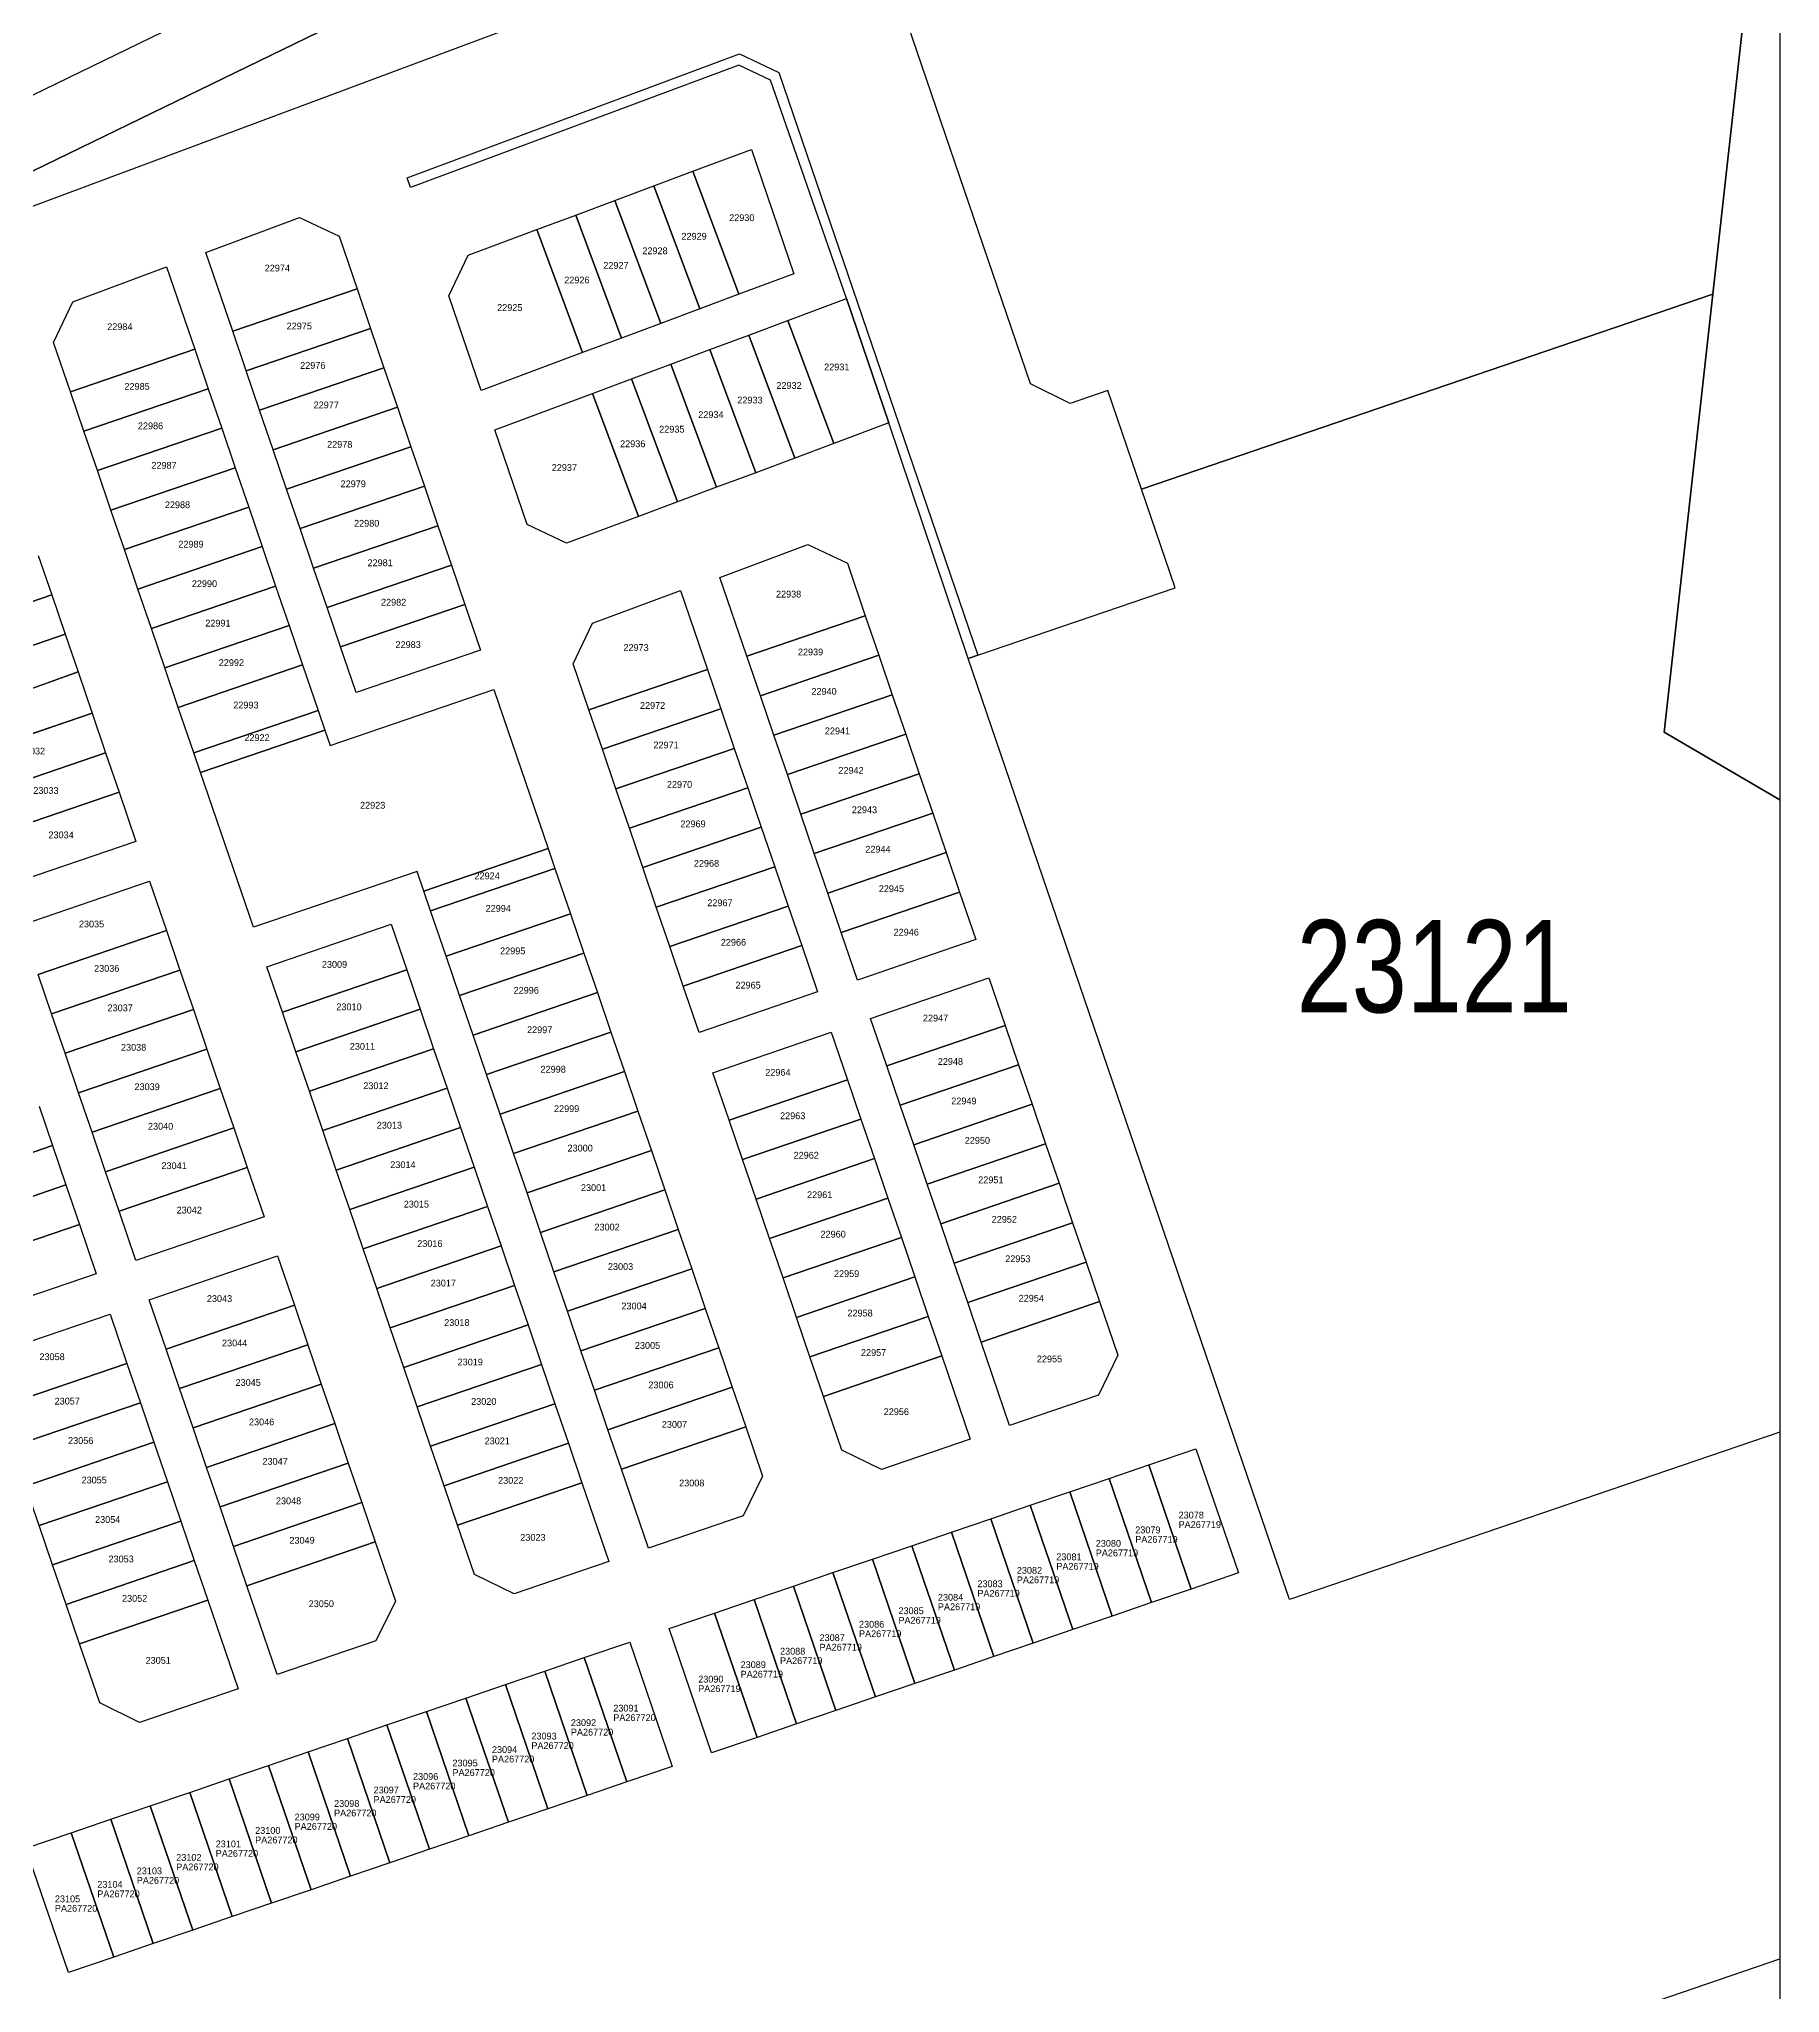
# Model space of a CAD drawing. Header units: metres. Extents: x -750 to 1235, y -4011 to -2636.
# Drawn here: x -424.1 to -377.1, y -2740.1 to -2687.3 of the extents above; entities that cross this region are included whole.
import ezdxf

# ---------------------------------------------------------------- set-up
doc = ezdxf.new("R2010")
doc.units = ezdxf.units.M
doc.header["$MEASUREMENT"] = 0
for name, color, linetype in [('EDIT2', 7, 'CONTINUOUS'), ('LOTS', 8, 'CONTINUOUS'), ('NO_LOT', 7, 'CONTINUOUS')]:
    doc.layers.add(name, color=color, linetype=linetype)
doc.styles.add('MtXpl_MS_Shell_Dlg_2', font='')
doc.styles.get('MtXpl_MS_Shell_Dlg_2').set_extended_font_data('MS Shell Dlg 2')

msp = doc.modelspace()

# ---------------------------------------------------------------- linework, layer by layer
at = {"layer": 'EDIT2', "color": 7}
msp.add_line((-377.07, -2635.626), (-377.07, -2932.834), dxfattribs=at)
at = {"layer": 'LOTS', "color": 7}
for p, q in [((-433.028, -2693.024), (-400.21, -2677.058)), ((-378.882, -2694.173), (-377.07, -2677.907)), ((-377.07, -2677.907), (-378.882, -2694.173)), ((-399.565, -2678.802), (-432.686, -2694.915)), ((-432.686, -2694.915), (-399.565, -2678.802)), ((-395.405, -2681.006), (-432.686, -2694.915)), ((-397.335, -2696.602), (-400.657, -2686.878)), ((-414.194, -2691.027), (-405.209, -2687.674)), ((-405.222, -2687.98), (-414.103, -2691.294)), ((-404.372, -2688.383), (-405.222, -2687.98)), ((-405.209, -2687.674), (-404.143, -2688.179)), ((-404.143, -2688.179), (-398.76, -2703.941)), ((-402.313, -2694.296), (-404.372, -2688.383)), ((-406.467, -2690.852), (-404.882, -2690.261)), ((-404.882, -2690.261), (-403.734, -2693.623)), ((-414.103, -2691.294), (-414.194, -2691.027)), ((-408.58, -2691.64), (-407.524, -2691.246)), ((-407.524, -2691.246), (-406.467, -2690.852)), ((-407.524, -2691.246), (-406.282, -2694.574)), ((-406.282, -2694.574), (-407.524, -2691.246)), ((-406.467, -2690.852), (-405.225, -2694.179)), ((-405.225, -2694.179), (-406.467, -2690.852)), ((-409.637, -2692.035), (-408.58, -2691.64)), ((-408.58, -2691.64), (-407.339, -2694.968)), ((-407.339, -2694.968), (-408.58, -2691.64)), ((-419.643, -2693.045), (-417.104, -2692.101)), ((-417.104, -2692.101), (-416.038, -2692.606)), ((-410.691, -2692.427), (-409.637, -2692.035)), ((-409.637, -2692.035), (-408.395, -2695.362)), ((-408.395, -2695.362), (-409.637, -2692.035)), ((-416.038, -2692.606), (-415.551, -2694.034)), ((-412.546, -2693.12), (-410.691, -2692.427)), ((-410.691, -2692.427), (-409.452, -2695.756)), ((-409.452, -2695.756), (-410.691, -2692.427)), ((-423.238, -2694.384), (-420.7, -2693.437)), ((-420.7, -2693.437), (-419.939, -2695.666)), ((-418.913, -2695.18), (-419.643, -2693.045)), ((-413.065, -2694.217), (-412.546, -2693.12)), ((-403.734, -2693.623), (-405.225, -2694.179)), ((-423.757, -2695.48), (-423.238, -2694.384)), ((-415.551, -2694.034), (-418.913, -2695.18)), ((-418.913, -2695.18), (-415.551, -2694.034)), ((-415.551, -2694.034), (-415.186, -2695.101)), ((-412.19, -2696.778), (-413.065, -2694.217)), ((-405.225, -2694.179), (-406.282, -2694.574)), ((-403.898, -2694.888), (-402.313, -2694.296)), ((-401.165, -2697.659), (-402.313, -2694.296)), ((-402.313, -2694.296), (-401.165, -2697.659)), ((-378.882, -2694.173), (-394.335, -2699.451)), ((-394.335, -2699.451), (-378.882, -2694.173)), ((-380.201, -2706.022), (-378.882, -2694.173)), ((-378.882, -2694.173), (-380.201, -2706.022)), ((-407.339, -2694.968), (-408.395, -2695.362)), ((-406.282, -2694.574), (-407.339, -2694.968)), ((-404.955, -2695.282), (-403.898, -2694.888)), ((-402.657, -2698.216), (-403.898, -2694.888)), ((-403.898, -2694.888), (-402.657, -2698.216)), ((-423.302, -2696.813), (-423.757, -2695.48)), ((-418.549, -2696.247), (-418.913, -2695.18)), ((-415.186, -2695.101), (-418.549, -2696.247)), ((-418.549, -2696.247), (-415.186, -2695.101)), ((-415.186, -2695.101), (-414.822, -2696.168)), ((-408.395, -2695.362), (-409.452, -2695.756)), ((-406.012, -2695.676), (-404.955, -2695.282)), ((-403.713, -2698.61), (-404.955, -2695.282)), ((-404.955, -2695.282), (-403.713, -2698.61)), ((-419.939, -2695.666), (-423.302, -2696.813)), ((-423.302, -2696.813), (-419.939, -2695.666)), ((-419.939, -2695.666), (-419.575, -2696.733)), ((-409.452, -2695.756), (-412.19, -2696.778)), ((-408.125, -2696.465), (-407.068, -2696.071)), ((-407.068, -2696.071), (-406.012, -2695.676)), ((-405.826, -2699.399), (-407.068, -2696.071)), ((-407.068, -2696.071), (-405.826, -2699.399)), ((-404.77, -2699.005), (-406.012, -2695.676)), ((-406.012, -2695.676), (-404.77, -2699.005)), ((-418.185, -2697.314), (-418.549, -2696.247)), ((-414.822, -2696.168), (-418.185, -2697.314)), ((-418.185, -2697.314), (-414.822, -2696.168)), ((-414.822, -2696.168), (-414.457, -2697.235)), ((-409.181, -2696.859), (-408.125, -2696.465)), ((-406.883, -2699.793), (-408.125, -2696.465)), ((-408.125, -2696.465), (-406.883, -2699.793)), ((-396.262, -2697.129), (-397.335, -2696.602)), ((-422.937, -2697.881), (-423.302, -2696.813)), ((-419.575, -2696.733), (-422.937, -2697.881)), ((-422.937, -2697.881), (-419.575, -2696.733)), ((-419.575, -2696.733), (-419.21, -2697.801)), ((-411.826, -2697.846), (-409.181, -2696.859)), ((-407.94, -2700.186), (-409.181, -2696.859)), ((-409.181, -2696.859), (-407.94, -2700.186)), ((-395.246, -2696.783), (-396.262, -2697.129)), ((-394.335, -2699.451), (-395.246, -2696.783)), ((-417.82, -2698.382), (-418.185, -2697.314)), ((-414.457, -2697.235), (-417.82, -2698.382)), ((-417.82, -2698.382), (-414.457, -2697.235)), ((-414.457, -2697.235), (-414.092, -2698.303)), ((-401.165, -2697.659), (-402.657, -2698.216)), ((-399.027, -2704.033), (-401.165, -2697.659)), ((-422.572, -2698.949), (-422.937, -2697.881)), ((-419.21, -2697.801), (-422.572, -2698.949)), ((-422.572, -2698.949), (-419.21, -2697.801)), ((-419.21, -2697.801), (-418.845, -2698.868)), ((-410.951, -2700.408), (-411.826, -2697.846)), ((-402.657, -2698.216), (-403.713, -2698.61)), ((-417.456, -2699.449), (-417.82, -2698.382)), ((-414.092, -2698.303), (-417.456, -2699.449)), ((-417.456, -2699.449), (-414.092, -2698.303)), ((-414.092, -2698.303), (-413.728, -2699.37)), ((-403.713, -2698.61), (-404.77, -2699.005)), ((-422.208, -2700.016), (-422.572, -2698.949)), ((-418.845, -2698.868), (-422.208, -2700.016)), ((-422.208, -2700.016), (-418.845, -2698.868)), ((-418.845, -2698.868), (-418.481, -2699.935)), ((-404.77, -2699.005), (-405.826, -2699.399)), ((-417.091, -2700.516), (-417.456, -2699.449)), ((-413.728, -2699.37), (-417.091, -2700.516)), ((-417.091, -2700.516), (-413.728, -2699.37)), ((-413.728, -2699.37), (-413.364, -2700.437)), ((-406.883, -2699.793), (-407.94, -2700.186)), ((-405.826, -2699.399), (-406.883, -2699.793)), ((-393.424, -2702.119), (-394.335, -2699.451)), ((-421.843, -2701.083), (-422.208, -2700.016)), ((-418.481, -2699.935), (-421.843, -2701.083)), ((-421.843, -2701.083), (-418.481, -2699.935)), ((-418.481, -2699.935), (-418.117, -2701.002)), ((-407.94, -2700.186), (-409.885, -2700.914)), ((-416.726, -2701.583), (-417.091, -2700.516)), ((-413.364, -2700.437), (-416.726, -2701.583)), ((-416.726, -2701.583), (-413.364, -2700.437)), ((-413.364, -2700.437), (-412.999, -2701.504)), ((-409.885, -2700.914), (-410.951, -2700.408)), ((-424.173, -2701.241), (-423.808, -2702.308)), ((-421.479, -2702.15), (-421.843, -2701.083)), ((-418.117, -2701.002), (-421.479, -2702.15)), ((-421.479, -2702.15), (-418.117, -2701.002)), ((-418.117, -2701.002), (-417.752, -2702.07)), ((-405.736, -2701.835), (-403.357, -2700.947)), ((-403.357, -2700.947), (-402.291, -2701.452)), ((-416.362, -2702.651), (-416.726, -2701.583)), ((-412.999, -2701.504), (-416.362, -2702.651)), ((-416.362, -2702.651), (-412.999, -2701.504)), ((-412.999, -2701.504), (-412.635, -2702.572)), ((-405.007, -2703.97), (-405.736, -2701.835)), ((-402.291, -2701.452), (-401.805, -2702.876)), ((-423.808, -2702.308), (-427.276, -2703.493)), ((-427.276, -2703.493), (-423.808, -2702.308)), ((-423.808, -2702.308), (-423.444, -2703.375)), ((-421.114, -2703.217), (-421.479, -2702.15)), ((-417.752, -2702.07), (-421.114, -2703.217)), ((-421.114, -2703.217), (-417.752, -2702.07)), ((-417.752, -2702.07), (-417.388, -2703.137)), ((-409.185, -2703.078), (-406.807, -2702.19)), ((-406.807, -2702.19), (-406.077, -2704.325)), ((-398.76, -2703.941), (-393.424, -2702.119)), ((-415.998, -2703.718), (-416.362, -2702.651)), ((-412.635, -2702.572), (-415.998, -2703.718)), ((-415.998, -2703.718), (-412.635, -2702.572)), ((-412.635, -2702.572), (-412.215, -2703.8)), ((-401.805, -2702.876), (-405.007, -2703.97)), ((-405.007, -2703.97), (-401.805, -2702.876)), ((-401.805, -2702.876), (-401.441, -2703.943)), ((-423.444, -2703.375), (-426.912, -2704.56)), ((-426.912, -2704.56), (-423.444, -2703.375)), ((-423.444, -2703.375), (-423.092, -2704.388)), ((-420.749, -2704.285), (-421.114, -2703.217)), ((-417.388, -2703.137), (-420.749, -2704.285)), ((-420.749, -2704.285), (-417.388, -2703.137)), ((-417.388, -2703.137), (-417.023, -2704.204)), ((-409.704, -2704.173), (-409.185, -2703.078)), ((-415.578, -2704.946), (-415.998, -2703.718)), ((-412.215, -2703.8), (-415.578, -2704.946)), ((-404.642, -2705.037), (-405.007, -2703.97)), ((-401.441, -2703.943), (-404.642, -2705.037)), ((-404.642, -2705.037), (-401.441, -2703.943)), ((-401.441, -2703.943), (-401.076, -2705.011)), ((-398.76, -2703.941), (-399.027, -2704.033)), ((-399.027, -2704.033), (-398.76, -2703.941)), ((-390.334, -2729.484), (-399.027, -2704.033)), ((-423.092, -2704.388), (-426.547, -2705.627)), ((-426.547, -2705.627), (-423.092, -2704.388)), ((-423.092, -2704.388), (-422.714, -2705.51)), ((-420.385, -2705.353), (-420.749, -2704.285)), ((-417.023, -2704.204), (-420.385, -2705.353)), ((-420.385, -2705.353), (-417.023, -2704.204)), ((-417.023, -2704.204), (-416.604, -2705.432)), ((-409.279, -2705.417), (-409.704, -2704.173)), ((-409.279, -2705.417), (-406.077, -2704.325)), ((-406.077, -2704.325), (-409.279, -2705.417)), ((-406.077, -2704.325), (-405.713, -2705.392)), ((-416.281, -2706.378), (-411.851, -2704.865)), ((-411.851, -2704.865), (-410.381, -2709.171)), ((-404.278, -2706.104), (-404.642, -2705.037)), ((-401.076, -2705.011), (-404.278, -2706.104)), ((-404.278, -2706.104), (-401.076, -2705.011)), ((-401.076, -2705.011), (-400.712, -2706.078)), ((-422.714, -2705.51), (-426.183, -2706.695)), ((-426.183, -2706.695), (-422.714, -2705.51)), ((-422.714, -2705.51), (-422.35, -2706.577)), ((-419.965, -2706.581), (-420.385, -2705.353)), ((-419.965, -2706.581), (-416.604, -2705.432)), ((-416.604, -2705.432), (-419.965, -2706.581)), ((-416.604, -2705.432), (-416.421, -2705.966)), ((-408.915, -2706.485), (-409.279, -2705.417)), ((-408.915, -2706.485), (-405.713, -2705.392)), ((-405.713, -2705.392), (-408.915, -2706.485)), ((-405.713, -2705.392), (-405.348, -2706.459)), ((-416.421, -2705.966), (-419.783, -2707.114)), ((-419.783, -2707.114), (-416.421, -2705.966)), ((-416.421, -2705.966), (-416.281, -2706.378)), ((-403.913, -2707.171), (-404.278, -2706.104)), ((-400.712, -2706.078), (-403.913, -2707.171)), ((-403.913, -2707.171), (-400.712, -2706.078)), ((-400.712, -2706.078), (-400.347, -2707.145)), ((-377.07, -2707.852), (-380.201, -2706.022)), ((-380.201, -2706.022), (-377.07, -2707.852)), ((-422.35, -2706.577), (-425.819, -2707.762)), ((-425.819, -2707.762), (-422.35, -2706.577)), ((-422.35, -2706.577), (-421.985, -2707.645)), ((-419.783, -2707.114), (-419.965, -2706.581)), ((-408.55, -2707.552), (-408.915, -2706.485)), ((-408.55, -2707.552), (-405.348, -2706.459)), ((-405.348, -2706.459), (-408.55, -2707.552)), ((-405.348, -2706.459), (-404.984, -2707.526)), ((-418.354, -2711.3), (-419.783, -2707.114)), ((-403.549, -2708.239), (-403.913, -2707.171)), ((-400.347, -2707.145), (-403.549, -2708.239)), ((-403.549, -2708.239), (-400.347, -2707.145)), ((-400.347, -2707.145), (-399.983, -2708.212)), ((-421.985, -2707.645), (-425.454, -2708.829)), ((-425.454, -2708.829), (-421.985, -2707.645)), ((-421.985, -2707.645), (-421.53, -2708.979)), ((-408.186, -2708.619), (-408.55, -2707.552)), ((-408.186, -2708.619), (-404.984, -2707.526)), ((-404.984, -2707.526), (-408.186, -2708.619)), ((-404.984, -2707.526), (-404.62, -2708.594)), ((-403.184, -2709.306), (-403.549, -2708.239)), ((-399.983, -2708.212), (-403.184, -2709.306)), ((-403.184, -2709.306), (-399.983, -2708.212)), ((-399.983, -2708.212), (-399.618, -2709.28)), ((-407.821, -2709.686), (-408.186, -2708.619)), ((-407.821, -2709.686), (-404.62, -2708.594)), ((-404.62, -2708.594), (-407.821, -2709.686)), ((-404.62, -2708.594), (-404.255, -2709.661)), ((-421.53, -2708.979), (-424.998, -2710.163)), ((-410.381, -2709.171), (-413.743, -2710.319)), ((-413.743, -2710.319), (-410.381, -2709.171)), ((-410.381, -2709.171), (-410.198, -2709.705)), ((-402.82, -2710.373), (-403.184, -2709.306)), ((-399.618, -2709.28), (-402.82, -2710.373)), ((-402.82, -2710.373), (-399.618, -2709.28)), ((-399.618, -2709.28), (-399.254, -2710.347)), ((-413.924, -2709.787), (-418.354, -2711.3)), ((-413.743, -2710.319), (-413.924, -2709.787)), ((-410.198, -2709.705), (-413.56, -2710.853)), ((-413.56, -2710.853), (-410.198, -2709.705)), ((-410.198, -2709.705), (-409.779, -2710.933)), ((-407.457, -2710.754), (-407.821, -2709.686)), ((-407.457, -2710.754), (-404.255, -2709.661)), ((-404.255, -2709.661), (-407.457, -2710.754)), ((-404.255, -2709.661), (-403.89, -2710.728)), ((-424.631, -2711.24), (-421.162, -2710.055)), ((-421.162, -2710.055), (-420.707, -2711.389)), ((-413.56, -2710.853), (-413.743, -2710.319)), ((-402.456, -2711.44), (-402.82, -2710.373)), ((-399.254, -2710.347), (-402.456, -2711.44)), ((-402.456, -2711.44), (-399.254, -2710.347)), ((-399.254, -2710.347), (-398.815, -2711.63)), ((-413.141, -2712.081), (-413.56, -2710.853)), ((-407.092, -2711.821), (-407.457, -2710.754)), ((-407.092, -2711.821), (-403.89, -2710.728)), ((-403.89, -2710.728), (-407.092, -2711.821)), ((-403.89, -2710.728), (-403.526, -2711.795)), ((-420.707, -2711.389), (-424.175, -2712.574)), ((-424.175, -2712.574), (-420.707, -2711.389)), ((-420.707, -2711.389), (-420.342, -2712.456)), ((-417.989, -2712.367), (-414.627, -2711.219)), ((-414.627, -2711.219), (-414.208, -2712.447)), ((-409.779, -2710.933), (-413.141, -2712.081)), ((-413.141, -2712.081), (-409.779, -2710.933)), ((-409.779, -2710.933), (-409.415, -2712)), ((-402.018, -2712.725), (-402.456, -2711.44)), ((-406.728, -2712.888), (-407.092, -2711.821)), ((-406.728, -2712.888), (-403.526, -2711.795)), ((-403.526, -2711.795), (-406.728, -2712.888)), ((-403.526, -2711.795), (-403.098, -2713.048)), ((-398.815, -2711.63), (-402.018, -2712.725)), ((-420.342, -2712.456), (-423.811, -2713.641)), ((-423.811, -2713.641), (-420.342, -2712.456)), ((-420.342, -2712.456), (-419.978, -2713.524)), ((-417.57, -2713.595), (-417.989, -2712.367)), ((-414.208, -2712.447), (-417.57, -2713.595)), ((-417.57, -2713.595), (-414.208, -2712.447)), ((-414.208, -2712.447), (-413.843, -2713.515)), ((-412.777, -2713.148), (-413.141, -2712.081)), ((-409.415, -2712), (-412.777, -2713.148)), ((-412.777, -2713.148), (-409.415, -2712)), ((-409.415, -2712), (-409.05, -2713.067)), ((-423.811, -2713.641), (-424.175, -2712.574)), ((-406.3, -2714.141), (-406.728, -2712.888)), ((-401.662, -2713.763), (-398.461, -2712.669)), ((-398.461, -2712.669), (-398.022, -2713.952)), ((-419.978, -2713.524), (-423.446, -2714.708)), ((-423.446, -2714.708), (-419.978, -2713.524)), ((-419.978, -2713.524), (-419.613, -2714.591)), ((-413.843, -2713.515), (-417.205, -2714.663)), ((-417.205, -2714.663), (-413.843, -2713.515)), ((-413.843, -2713.515), (-413.479, -2714.582)), ((-412.412, -2714.215), (-412.777, -2713.148)), ((-409.05, -2713.067), (-412.412, -2714.215)), ((-412.412, -2714.215), (-409.05, -2713.067)), ((-409.05, -2713.067), (-408.686, -2714.134)), ((-403.098, -2713.048), (-406.3, -2714.141)), ((-423.446, -2714.708), (-423.811, -2713.641)), ((-417.205, -2714.663), (-417.57, -2713.595)), ((-401.224, -2715.046), (-401.662, -2713.763)), ((-398.022, -2713.952), (-401.224, -2715.046)), ((-401.224, -2715.046), (-398.022, -2713.952)), ((-398.022, -2713.952), (-397.658, -2715.019)), ((-419.613, -2714.591), (-423.082, -2715.775)), ((-423.082, -2715.775), (-419.613, -2714.591)), ((-419.613, -2714.591), (-419.249, -2715.658)), ((-413.479, -2714.582), (-416.841, -2715.73)), ((-416.841, -2715.73), (-413.479, -2714.582)), ((-413.479, -2714.582), (-413.114, -2715.649)), ((-412.048, -2715.282), (-412.412, -2714.215)), ((-408.686, -2714.134), (-412.048, -2715.282)), ((-412.048, -2715.282), (-408.686, -2714.134)), ((-408.686, -2714.134), (-408.321, -2715.202)), ((-405.928, -2715.231), (-402.726, -2714.138)), ((-402.726, -2714.138), (-402.288, -2715.421)), ((-423.082, -2715.775), (-423.446, -2714.708)), ((-416.841, -2715.73), (-417.205, -2714.663)), ((-400.86, -2716.113), (-401.224, -2715.046)), ((-397.658, -2715.019), (-400.86, -2716.113)), ((-400.86, -2716.113), (-397.658, -2715.019)), ((-397.658, -2715.019), (-397.293, -2716.087)), ((-419.249, -2715.658), (-422.717, -2716.843)), ((-422.717, -2716.843), (-419.249, -2715.658)), ((-419.249, -2715.658), (-418.884, -2716.725)), ((-413.114, -2715.649), (-416.476, -2716.797)), ((-416.476, -2716.797), (-413.114, -2715.649)), ((-413.114, -2715.649), (-412.749, -2716.716)), ((-411.683, -2716.35), (-412.048, -2715.282)), ((-408.321, -2715.202), (-411.683, -2716.35)), ((-411.683, -2716.35), (-408.321, -2715.202)), ((-408.321, -2715.202), (-407.957, -2716.269)), ((-405.489, -2716.514), (-405.928, -2715.231)), ((-405.489, -2716.514), (-402.288, -2715.421)), ((-402.288, -2715.421), (-405.489, -2716.514)), ((-402.288, -2715.421), (-401.923, -2716.488)), ((-424.151, -2716.135), (-423.786, -2717.202)), ((-422.717, -2716.843), (-423.082, -2715.775)), ((-416.476, -2716.797), (-416.841, -2715.73)), ((-400.495, -2717.18), (-400.86, -2716.113)), ((-397.293, -2716.087), (-400.495, -2717.18)), ((-400.495, -2717.18), (-397.293, -2716.087)), ((-397.293, -2716.087), (-396.929, -2717.154)), ((-418.884, -2716.725), (-422.353, -2717.91)), ((-422.353, -2717.91), (-418.884, -2716.725)), ((-418.884, -2716.725), (-418.52, -2717.793)), ((-412.749, -2716.716), (-416.112, -2717.864)), ((-416.112, -2717.864), (-412.749, -2716.716)), ((-412.749, -2716.716), (-412.385, -2717.784)), ((-411.318, -2717.417), (-411.683, -2716.35)), ((-407.957, -2716.269), (-411.318, -2717.417)), ((-411.318, -2717.417), (-407.957, -2716.269)), ((-407.957, -2716.269), (-407.592, -2717.336)), ((-405.125, -2717.582), (-405.489, -2716.514)), ((-405.125, -2717.582), (-401.923, -2716.488)), ((-401.923, -2716.488), (-405.125, -2717.582)), ((-401.923, -2716.488), (-401.559, -2717.556)), ((-427.254, -2718.387), (-423.786, -2717.202)), ((-423.786, -2717.202), (-427.254, -2718.387)), ((-423.786, -2717.202), (-423.422, -2718.269)), ((-422.353, -2717.91), (-422.717, -2716.843)), ((-416.112, -2717.864), (-416.476, -2716.797)), ((-400.131, -2718.247), (-400.495, -2717.18)), ((-396.929, -2717.154), (-400.131, -2718.247)), ((-400.131, -2718.247), (-396.929, -2717.154)), ((-396.929, -2717.154), (-396.564, -2718.221)), ((-412.385, -2717.784), (-415.747, -2718.932)), ((-415.747, -2718.932), (-412.385, -2717.784)), ((-412.385, -2717.784), (-412.021, -2718.851)), ((-410.954, -2718.484), (-411.318, -2717.417)), ((-407.592, -2717.336), (-410.954, -2718.484)), ((-410.954, -2718.484), (-407.592, -2717.336)), ((-407.592, -2717.336), (-407.228, -2718.403)), ((-404.76, -2718.649), (-405.125, -2717.582)), ((-404.76, -2718.649), (-401.559, -2717.556)), ((-401.559, -2717.556), (-404.76, -2718.649)), ((-401.559, -2717.556), (-401.194, -2718.623)), ((-426.89, -2719.454), (-423.422, -2718.269)), ((-423.422, -2718.269), (-426.89, -2719.454)), ((-423.422, -2718.269), (-423.057, -2719.336)), ((-421.988, -2718.977), (-422.353, -2717.91)), ((-418.52, -2717.793), (-421.988, -2718.977)), ((-421.988, -2718.977), (-418.52, -2717.793)), ((-418.52, -2717.793), (-418.064, -2719.127)), ((-415.747, -2718.932), (-416.112, -2717.864)), ((-399.766, -2719.315), (-400.131, -2718.247)), ((-396.564, -2718.221), (-399.766, -2719.315)), ((-399.766, -2719.315), (-396.564, -2718.221)), ((-396.564, -2718.221), (-396.2, -2719.288)), ((-410.589, -2719.552), (-410.954, -2718.484)), ((-407.228, -2718.403), (-410.589, -2719.552)), ((-410.589, -2719.552), (-407.228, -2718.403)), ((-407.228, -2718.403), (-406.863, -2719.471)), ((-404.396, -2719.716), (-404.76, -2718.649)), ((-404.396, -2719.716), (-401.194, -2718.623)), ((-401.194, -2718.623), (-404.396, -2719.716)), ((-401.194, -2718.623), (-400.83, -2719.69)), ((-426.525, -2720.521), (-423.057, -2719.336)), ((-423.057, -2719.336), (-426.525, -2720.521)), ((-423.057, -2719.336), (-422.602, -2720.67)), ((-421.532, -2720.311), (-421.988, -2718.977)), ((-418.064, -2719.127), (-421.532, -2720.311)), ((-415.382, -2719.999), (-415.747, -2718.932)), ((-412.021, -2718.851), (-415.382, -2719.999)), ((-415.382, -2719.999), (-412.021, -2718.851)), ((-412.021, -2718.851), (-411.656, -2719.918)), ((-399.402, -2720.382), (-399.766, -2719.315)), ((-396.2, -2719.288), (-399.402, -2720.382)), ((-399.402, -2720.382), (-396.2, -2719.288)), ((-396.2, -2719.288), (-395.835, -2720.356)), ((-410.225, -2720.619), (-410.589, -2719.552)), ((-406.863, -2719.471), (-410.225, -2720.619)), ((-410.225, -2720.619), (-406.863, -2719.471)), ((-406.863, -2719.471), (-406.499, -2720.538)), ((-404.031, -2720.783), (-404.396, -2719.716)), ((-404.031, -2720.783), (-400.83, -2719.69)), ((-400.83, -2719.69), (-404.031, -2720.783)), ((-400.83, -2719.69), (-400.465, -2720.757)), ((-421.17, -2721.372), (-417.702, -2720.187)), ((-417.702, -2720.187), (-417.246, -2721.521)), ((-415.018, -2721.066), (-415.382, -2719.999)), ((-411.656, -2719.918), (-415.018, -2721.066)), ((-415.018, -2721.066), (-411.656, -2719.918)), ((-411.656, -2719.918), (-411.292, -2720.985)), ((-399.037, -2721.449), (-399.402, -2720.382)), ((-395.835, -2720.356), (-399.037, -2721.449)), ((-399.037, -2721.449), (-395.835, -2720.356)), ((-395.835, -2720.356), (-395.471, -2721.423)), ((-422.602, -2720.67), (-426.07, -2721.855)), ((-409.861, -2721.686), (-410.225, -2720.619)), ((-406.499, -2720.538), (-409.861, -2721.686)), ((-409.861, -2721.686), (-406.499, -2720.538)), ((-406.499, -2720.538), (-406.134, -2721.605)), ((-403.667, -2721.851), (-404.031, -2720.783)), ((-403.667, -2721.851), (-400.465, -2720.757)), ((-400.465, -2720.757), (-403.667, -2721.851)), ((-400.465, -2720.757), (-400.101, -2721.824)), ((-420.715, -2722.706), (-421.17, -2721.372)), ((-414.653, -2722.133), (-415.018, -2721.066)), ((-411.292, -2720.985), (-414.653, -2722.133)), ((-414.653, -2722.133), (-411.292, -2720.985)), ((-411.292, -2720.985), (-410.927, -2722.053)), ((-398.673, -2722.516), (-399.037, -2721.449)), ((-395.471, -2721.423), (-398.673, -2722.516)), ((-398.673, -2722.516), (-395.471, -2721.423)), ((-395.471, -2721.423), (-394.974, -2722.876)), ((-425.698, -2722.943), (-422.23, -2721.759)), ((-422.23, -2721.759), (-421.774, -2723.093)), ((-417.246, -2721.521), (-420.715, -2722.706)), ((-420.715, -2722.706), (-417.246, -2721.521)), ((-417.246, -2721.521), (-416.882, -2722.588)), ((-409.496, -2722.753), (-409.861, -2721.686)), ((-406.134, -2721.605), (-409.496, -2722.753)), ((-409.496, -2722.753), (-406.134, -2721.605)), ((-406.134, -2721.605), (-405.77, -2722.672)), ((-403.302, -2722.918), (-403.667, -2721.851)), ((-403.302, -2722.918), (-400.101, -2721.824)), ((-400.101, -2721.824), (-403.302, -2722.918)), ((-400.101, -2721.824), (-399.736, -2722.892)), ((-414.289, -2723.201), (-414.653, -2722.133)), ((-410.927, -2722.053), (-414.289, -2723.201)), ((-414.289, -2723.201), (-410.927, -2722.053)), ((-410.927, -2722.053), (-410.562, -2723.12)), ((-397.903, -2724.77), (-398.673, -2722.516)), ((-420.35, -2723.773), (-420.715, -2722.706)), ((-416.882, -2722.588), (-420.35, -2723.773)), ((-420.35, -2723.773), (-416.882, -2722.588)), ((-416.882, -2722.588), (-416.517, -2723.655)), ((-409.131, -2723.821), (-409.496, -2722.753)), ((-405.77, -2722.672), (-409.131, -2723.821)), ((-409.131, -2723.821), (-405.77, -2722.672)), ((-405.77, -2722.672), (-405.405, -2723.74)), ((-402.938, -2723.985), (-403.302, -2722.918)), ((-402.938, -2723.985), (-399.736, -2722.892)), ((-399.736, -2722.892), (-402.938, -2723.985)), ((-399.736, -2722.892), (-398.966, -2725.146)), ((-394.974, -2722.876), (-395.501, -2723.95)), ((-425.243, -2724.277), (-421.774, -2723.093)), ((-421.774, -2723.093), (-425.243, -2724.277)), ((-421.774, -2723.093), (-421.41, -2724.16)), ((-413.924, -2724.268), (-414.289, -2723.201)), ((-410.562, -2723.12), (-413.924, -2724.268)), ((-413.924, -2724.268), (-410.562, -2723.12)), ((-410.562, -2723.12), (-410.198, -2724.187)), ((-419.986, -2724.84), (-420.35, -2723.773)), ((-416.517, -2723.655), (-419.986, -2724.84)), ((-419.986, -2724.84), (-416.517, -2723.655)), ((-416.517, -2723.655), (-416.153, -2724.723)), ((-408.767, -2724.888), (-409.131, -2723.821)), ((-405.405, -2723.74), (-408.767, -2724.888)), ((-408.767, -2724.888), (-405.405, -2723.74)), ((-405.405, -2723.74), (-405.04, -2724.807)), ((-402.441, -2725.439), (-402.938, -2723.985)), ((-395.501, -2723.95), (-397.903, -2724.77)), ((-424.878, -2725.344), (-421.41, -2724.16)), ((-421.41, -2724.16), (-424.878, -2725.344)), ((-421.41, -2724.16), (-421.045, -2725.227)), ((-413.56, -2725.335), (-413.924, -2724.268)), ((-410.198, -2724.187), (-413.56, -2725.335)), ((-413.56, -2725.335), (-410.198, -2724.187)), ((-410.198, -2724.187), (-409.833, -2725.254)), ((-419.621, -2725.907), (-419.986, -2724.84)), ((-416.153, -2724.723), (-419.621, -2725.907)), ((-419.621, -2725.907), (-416.153, -2724.723)), ((-416.153, -2724.723), (-415.788, -2725.79)), ((-408.402, -2725.955), (-408.767, -2724.888)), ((-405.04, -2724.807), (-408.402, -2725.955)), ((-408.402, -2725.955), (-405.04, -2724.807)), ((-405.04, -2724.807), (-404.585, -2726.141)), ((-398.966, -2725.146), (-401.368, -2725.966)), ((-377.07, -2724.953), (-390.334, -2729.484)), ((-424.514, -2726.412), (-421.045, -2725.227)), ((-421.045, -2725.227), (-424.514, -2726.412)), ((-421.045, -2725.227), (-420.681, -2726.294)), ((-413.195, -2726.402), (-413.56, -2725.335)), ((-409.833, -2725.254), (-413.195, -2726.402)), ((-413.195, -2726.402), (-409.833, -2725.254)), ((-409.833, -2725.254), (-409.469, -2726.322)), ((-401.368, -2725.966), (-402.441, -2725.439)), ((-394.142, -2725.838), (-392.863, -2725.402)), ((-392.863, -2725.402), (-391.715, -2728.763)), ((-419.257, -2726.975), (-419.621, -2725.907)), ((-415.788, -2725.79), (-419.257, -2726.975)), ((-419.257, -2726.975), (-415.788, -2725.79)), ((-415.788, -2725.79), (-415.423, -2726.857)), ((-407.673, -2728.09), (-408.402, -2725.955)), ((-404.585, -2726.141), (-405.112, -2727.215)), ((-396.277, -2726.567), (-395.209, -2726.203)), ((-395.209, -2726.203), (-394.142, -2725.838)), ((-394.061, -2729.564), (-395.209, -2726.203)), ((-395.209, -2726.203), (-394.061, -2729.564)), ((-392.994, -2729.2), (-394.142, -2725.838)), ((-394.142, -2725.838), (-392.994, -2729.2)), ((-424.149, -2727.479), (-424.514, -2726.412)), ((-424.149, -2727.479), (-420.681, -2726.294)), ((-420.681, -2726.294), (-424.149, -2727.479)), ((-420.681, -2726.294), (-420.316, -2727.362)), ((-412.831, -2727.47), (-413.195, -2726.402)), ((-409.469, -2726.322), (-412.831, -2727.47)), ((-412.831, -2727.47), (-409.469, -2726.322)), ((-409.469, -2726.322), (-408.74, -2728.456)), ((-397.344, -2726.932), (-396.277, -2726.567)), ((-395.128, -2729.929), (-396.277, -2726.567)), ((-396.277, -2726.567), (-395.128, -2729.929)), ((-418.892, -2728.042), (-419.257, -2726.975)), ((-415.423, -2726.857), (-418.892, -2728.042)), ((-418.892, -2728.042), (-415.423, -2726.857)), ((-415.423, -2726.857), (-415.059, -2727.924)), ((-405.112, -2727.215), (-407.673, -2728.09)), ((-399.478, -2727.661), (-398.411, -2727.296)), ((-398.411, -2727.296), (-397.344, -2726.932)), ((-397.263, -2730.658), (-398.411, -2727.296)), ((-398.411, -2727.296), (-397.263, -2730.658)), ((-396.196, -2730.293), (-397.344, -2726.932)), ((-397.344, -2726.932), (-396.196, -2730.293)), ((-423.785, -2728.546), (-424.149, -2727.479)), ((-423.785, -2728.546), (-420.316, -2727.362)), ((-420.316, -2727.362), (-423.785, -2728.546)), ((-420.316, -2727.362), (-419.952, -2728.429)), ((-412.375, -2728.804), (-412.831, -2727.47)), ((-400.545, -2728.025), (-399.478, -2727.661)), ((-398.33, -2731.022), (-399.478, -2727.661)), ((-399.478, -2727.661), (-398.33, -2731.022)), ((-418.528, -2729.109), (-418.892, -2728.042)), ((-415.059, -2727.924), (-418.528, -2729.109)), ((-418.528, -2729.109), (-415.059, -2727.924)), ((-415.059, -2727.924), (-414.51, -2729.527)), ((-401.613, -2728.39), (-400.545, -2728.025)), ((-399.397, -2731.387), (-400.545, -2728.025)), ((-400.545, -2728.025), (-399.397, -2731.387)), ((-423.42, -2729.613), (-423.785, -2728.546)), ((-423.42, -2729.613), (-419.952, -2728.429)), ((-419.952, -2728.429), (-423.42, -2729.613)), ((-419.952, -2728.429), (-419.587, -2729.496)), ((-411.301, -2729.331), (-412.375, -2728.804)), ((-408.74, -2728.456), (-411.301, -2729.331)), ((-403.747, -2729.119), (-402.68, -2728.754)), ((-402.68, -2728.754), (-401.613, -2728.39)), ((-401.532, -2732.116), (-402.68, -2728.754)), ((-402.68, -2728.754), (-401.532, -2732.116)), ((-400.465, -2731.751), (-401.613, -2728.39)), ((-401.613, -2728.39), (-400.465, -2731.751)), ((-391.715, -2728.763), (-392.994, -2729.2)), ((-417.708, -2731.508), (-418.528, -2729.109)), ((-404.814, -2729.483), (-403.747, -2729.119)), ((-402.599, -2732.48), (-403.747, -2729.119)), ((-403.747, -2729.119), (-402.599, -2732.48)), ((-392.994, -2729.2), (-394.061, -2729.564)), ((-423.056, -2730.681), (-423.42, -2729.613)), ((-423.056, -2730.681), (-419.587, -2729.496)), ((-419.587, -2729.496), (-423.056, -2730.681)), ((-419.587, -2729.496), (-418.768, -2731.895)), ((-414.51, -2729.527), (-415.04, -2730.597)), ((-407.11, -2730.267), (-405.882, -2729.848)), ((-405.882, -2729.848), (-404.814, -2729.483)), ((-404.733, -2733.209), (-405.882, -2729.848)), ((-405.882, -2729.848), (-404.733, -2733.209)), ((-403.666, -2732.845), (-404.814, -2729.483)), ((-404.814, -2729.483), (-403.666, -2732.845)), ((-395.128, -2729.929), (-396.196, -2730.293)), ((-394.061, -2729.564), (-395.128, -2729.929)), ((-405.961, -2733.629), (-407.11, -2730.267)), ((-396.196, -2730.293), (-397.263, -2730.658)), ((-422.51, -2732.279), (-423.056, -2730.681)), ((-415.04, -2730.597), (-417.708, -2731.508)), ((-409.405, -2731.051), (-408.177, -2730.632)), ((-408.177, -2730.632), (-407.029, -2733.993)), ((-397.263, -2730.658), (-398.33, -2731.022)), ((-411.54, -2731.78), (-410.472, -2731.416)), ((-410.472, -2731.416), (-409.405, -2731.051)), ((-409.324, -2734.777), (-410.472, -2731.416)), ((-410.472, -2731.416), (-409.324, -2734.777)), ((-408.257, -2734.413), (-409.405, -2731.051)), ((-409.405, -2731.051), (-408.257, -2734.413)), ((-399.397, -2731.387), (-400.465, -2731.751)), ((-398.33, -2731.022), (-399.397, -2731.387)), ((-418.768, -2731.895), (-421.436, -2732.806)), ((-412.607, -2732.145), (-411.54, -2731.78)), ((-410.391, -2735.142), (-411.54, -2731.78)), ((-411.54, -2731.78), (-410.391, -2735.142)), ((-400.465, -2731.751), (-401.532, -2732.116)), ((-421.436, -2732.806), (-422.51, -2732.279)), ((-414.741, -2732.874), (-413.674, -2732.509)), ((-413.674, -2732.509), (-412.607, -2732.145)), ((-412.525, -2735.871), (-413.674, -2732.509)), ((-413.674, -2732.509), (-412.525, -2735.871)), ((-411.458, -2735.506), (-412.607, -2732.145)), ((-412.607, -2732.145), (-411.458, -2735.506)), ((-402.599, -2732.48), (-403.666, -2732.845)), ((-401.532, -2732.116), (-402.599, -2732.48)), ((-415.809, -2733.238), (-414.741, -2732.874)), ((-413.593, -2736.235), (-414.741, -2732.874)), ((-414.741, -2732.874), (-413.593, -2736.235)), ((-403.666, -2732.845), (-404.733, -2733.209)), ((-417.943, -2733.967), (-416.876, -2733.603)), ((-416.876, -2733.603), (-415.809, -2733.238)), ((-415.727, -2736.964), (-416.876, -2733.603)), ((-416.876, -2733.603), (-415.727, -2736.964)), ((-414.66, -2736.6), (-415.809, -2733.238)), ((-415.809, -2733.238), (-414.66, -2736.6)), ((-404.733, -2733.209), (-405.961, -2733.629)), ((-419.01, -2734.332), (-417.943, -2733.967)), ((-416.794, -2737.329), (-417.943, -2733.967)), ((-417.943, -2733.967), (-416.794, -2737.329)), ((-407.029, -2733.993), (-408.257, -2734.413)), ((-421.145, -2735.061), (-420.077, -2734.696)), ((-420.077, -2734.696), (-419.01, -2734.332)), ((-418.929, -2738.058), (-420.077, -2734.696)), ((-420.077, -2734.696), (-418.929, -2738.058)), ((-417.862, -2737.693), (-419.01, -2734.332)), ((-419.01, -2734.332), (-417.862, -2737.693)), ((-408.257, -2734.413), (-409.324, -2734.777)), ((-422.212, -2735.425), (-421.145, -2735.061)), ((-419.996, -2738.422), (-421.145, -2735.061)), ((-421.145, -2735.061), (-419.996, -2738.422)), ((-410.391, -2735.142), (-411.458, -2735.506)), ((-409.324, -2734.777), (-410.391, -2735.142)), ((-423.279, -2735.79), (-422.212, -2735.425)), ((-421.063, -2738.787), (-422.212, -2735.425)), ((-422.212, -2735.425), (-421.063, -2738.787)), ((-411.458, -2735.506), (-412.525, -2735.871)), ((-424.506, -2736.209), (-423.279, -2735.79)), ((-423.358, -2739.57), (-424.506, -2736.209)), ((-422.131, -2739.151), (-423.279, -2735.79)), ((-423.279, -2735.79), (-422.131, -2739.151)), ((-413.593, -2736.235), (-414.66, -2736.6)), ((-412.525, -2735.871), (-413.593, -2736.235)), ((-414.66, -2736.6), (-415.727, -2736.964)), ((-416.794, -2737.329), (-417.862, -2737.693)), ((-415.727, -2736.964), (-416.794, -2737.329)), ((-417.862, -2737.693), (-418.929, -2738.058)), ((-418.929, -2738.058), (-419.996, -2738.422)), ((-421.063, -2738.787), (-422.131, -2739.151)), ((-419.996, -2738.422), (-421.063, -2738.787)), ((-422.131, -2739.151), (-423.358, -2739.57)), ((-382.681, -2741.118), (-377.07, -2739.195))]:
    msp.add_line(p, q, dxfattribs=at)

# ---------------------------------------------------------------- texts
at = {"layer": 'NO_LOT', "color": 7, "linetype": 'Continuous', "style": 'MtXpl_MS_Shell_Dlg_2'}
for s, p in [('22930', (-405.487, -2692.199)), ('22928', (-407.835, -2693.095)), ('22929', (-406.778, -2692.701)), ('22974', (-418.047, -2693.561)), ('22927', (-408.891, -2693.489)), ('22926', (-409.947, -2693.884)), ('22925', (-411.761, -2694.629)), ('22984', (-422.307, -2695.146)), ('22975', (-417.454, -2695.128)), ('22976', (-417.089, -2696.195)), ('22931', (-402.918, -2696.236)), ('22985', (-421.842, -2696.761)), ('22932', (-404.21, -2696.737)), ('22977', (-416.725, -2697.263)), ('22933', (-405.266, -2697.131)), ('22986', (-421.477, -2697.829)), ('22934', (-406.323, -2697.525)), ('22978', (-416.36, -2698.33)), ('22936', (-408.436, -2698.314)), ('22935', (-407.379, -2697.92)), ('22987', (-421.113, -2698.896)), ('22979', (-415.996, -2699.397)), ('22937', (-410.285, -2698.957)), ('22988', (-420.748, -2699.963)), ('22980', (-415.631, -2700.464)), ('22989', (-420.384, -2701.03)), ('22981', (-415.267, -2701.532)), ('22990', (-420.019, -2702.098)), ('22982', (-414.902, -2702.599)), ('22938', (-404.221, -2702.38)), ('22991', (-419.655, -2703.165)), ('22992', (-419.29, -2704.232)), ('22983', (-414.51, -2703.746)), ('22973', (-408.347, -2703.824)), ('22939', (-403.628, -2703.944)), ('22940', (-403.263, -2705.011)), ('22993', (-418.898, -2705.38)), ('22972', (-407.9, -2705.392)), ('22922', (-418.597, -2706.261)), ('22941', (-402.899, -2706.079)), ('23032', (-424.67, -2706.624)), ('22971', (-407.535, -2706.46)), ('22942', (-402.534, -2707.146)), ('23033', (-424.306, -2707.691)), ('22970', (-407.171, -2707.527)), ('22923', (-415.469, -2708.09)), ('22943', (-402.17, -2708.213)), ('23034', (-423.896, -2708.892)), ('22969', (-406.806, -2708.594)), ('22944', (-401.805, -2709.28)), ('22924', (-412.374, -2710)), ('22968', (-406.442, -2709.661)), ('22945', (-401.441, -2710.347)), ('22994', (-412.074, -2710.88)), ('22967', (-406.078, -2710.728)), ('23035', (-423.073, -2711.302)), ('22946', (-401.04, -2711.523)), ('22995', (-411.682, -2712.028)), ('22966', (-405.713, -2711.796)), ('23036', (-422.662, -2712.503)), ('23009', (-416.502, -2712.395)), ('22996', (-411.317, -2713.095)), ('22965', (-405.317, -2712.956)), ('23037', (-422.298, -2713.57)), ('23010', (-416.11, -2713.543)), ('22997', (-410.953, -2714.162)), ('22947', (-400.246, -2713.845)), ('23038', (-421.934, -2714.637)), ('23011', (-415.746, -2714.61)), ('22998', (-410.588, -2715.23)), ('22964', (-404.511, -2715.314)), ('22948', (-399.845, -2715.02)), ('23039', (-421.569, -2715.704)), ('23012', (-415.381, -2715.677)), ('22999', (-410.224, -2716.297)), ('22949', (-399.48, -2716.088)), ('23040', (-421.204, -2716.772)), ('23013', (-415.017, -2716.744)), ('22963', (-404.11, -2716.489)), ('23000', (-409.859, -2717.364)), ('22950', (-399.116, -2717.155)), ('23041', (-420.84, -2717.839)), ('23014', (-414.652, -2717.812)), ('22962', (-403.745, -2717.556)), ('23001', (-409.495, -2718.432)), ('22951', (-398.751, -2718.222)), ('23015', (-414.288, -2718.879)), ('22961', (-403.381, -2718.624)), ('23042', (-420.43, -2719.04)), ('23002', (-409.13, -2719.499)), ('22952', (-398.387, -2719.289)), ('23016', (-413.923, -2719.946)), ('22960', (-403.017, -2719.691)), ('23003', (-408.766, -2720.566)), ('22953', (-398.022, -2720.356)), ('23017', (-413.559, -2721.013)), ('22959', (-402.652, -2720.758)), ('23043', (-419.612, -2721.434)), ('23004', (-408.401, -2721.633)), ('22954', (-397.658, -2721.424)), ('23018', (-413.194, -2722.081)), ('22958', (-402.288, -2721.825)), ('23044', (-419.202, -2722.635)), ('23005', (-408.037, -2722.701)), ('23058', (-424.14, -2723.006)), ('23019', (-412.83, -2723.148)), ('22957', (-401.923, -2722.892)), ('22955', (-397.166, -2723.065)), ('23045', (-418.837, -2723.702)), ('23006', (-407.672, -2723.768)), ('23057', (-423.73, -2724.206)), ('23020', (-412.465, -2724.215)), ('23046', (-418.473, -2724.769)), ('23007', (-407.308, -2724.835)), ('22956', (-401.308, -2724.492)), ('23056', (-423.365, -2725.273)), ('23021', (-412.1, -2725.282)), ('23047', (-418.108, -2725.836)), ('23055', (-423.001, -2726.341)), ('23022', (-411.736, -2726.35)), ('23008', (-406.84, -2726.421)), ('23048', (-417.744, -2726.904)), ('23054', (-422.636, -2727.408)), ('23078', (-393.333, -2727.288)), ('23049', (-417.379, -2727.971)), ('23023', (-411.136, -2727.891)), ('23079', (-394.505, -2727.689)), ('PA267719', (-394.505, -2727.946)), ('PA267719', (-393.333, -2727.545)), ('23053', (-422.272, -2728.475)), ('23081', (-396.64, -2728.418)), ('23080', (-395.573, -2728.053)), ('PA267719', (-395.573, -2728.311)), ('23082', (-397.707, -2728.783)), ('PA267719', (-397.707, -2729.04)), ('PA267719', (-396.64, -2728.675)), ('23052', (-421.907, -2729.542)), ('23084', (-399.842, -2729.512)), ('23083', (-398.774, -2729.147)), ('PA267719', (-398.774, -2729.404)), ('23050', (-416.858, -2729.686)), ('23085', (-400.909, -2729.876)), ('PA267719', (-399.842, -2729.769)), ('23087', (-403.043, -2730.605)), ('23086', (-401.976, -2730.241)), ('PA267719', (-401.976, -2730.498)), ('PA267719', (-400.909, -2730.133)), ('23088', (-404.111, -2730.97)), ('PA267719', (-403.043, -2730.862)), ('23051', (-421.27, -2731.218)), ('23089', (-405.178, -2731.334)), ('PA267719', (-405.178, -2731.591)), ('PA267719', (-404.111, -2731.227)), ('23090', (-406.325, -2731.726)), ('PA267719', (-406.325, -2731.983)), ('23091', (-408.621, -2732.51)), ('PA267720', (-408.621, -2732.767)), ('23093', (-410.836, -2733.266)), ('23092', (-409.768, -2732.902)), ('PA267720', (-409.768, -2733.159)), ('23094', (-411.903, -2733.631)), ('PA267720', (-410.836, -2733.523)), ('23095', (-412.97, -2733.995)), ('PA267720', (-412.97, -2734.252)), ('PA267720', (-411.903, -2733.888)), ('23097', (-415.104, -2734.724)), ('23096', (-414.037, -2734.36)), ('PA267720', (-414.037, -2734.617)), ('23098', (-416.172, -2735.089)), ('PA267720', (-416.172, -2735.346)), ('PA267720', (-415.104, -2734.981)), ('23100', (-418.306, -2735.818)), ('23099', (-417.239, -2735.453)), ('PA267720', (-417.239, -2735.71)), ('23101', (-419.373, -2736.182)), ('PA267720', (-419.373, -2736.439)), ('PA267720', (-418.306, -2736.075)), ('23103', (-421.508, -2736.911)), ('23102', (-420.441, -2736.547)), ('PA267720', (-420.441, -2736.804)), ('23104', (-422.575, -2737.276)), ('PA267720', (-421.508, -2737.168)), ('23105', (-423.722, -2737.668)), ('PA267720', (-423.722, -2737.925)), ('PA267720', (-422.575, -2737.533))]:
    msp.add_text(s, height=0.1836, dxfattribs=at).set_placement(p)
at = {"layer": 'NO_LOT', "color": 7, "linetype": 'Continuous', "style": 'MtXpl_MS_Shell_Dlg_2', "width": 0.8}
msp.add_text('23121', height=2.5, dxfattribs=at).set_placement((-390.137, -2713.602))

doc.saveas('drawing.dxf')
